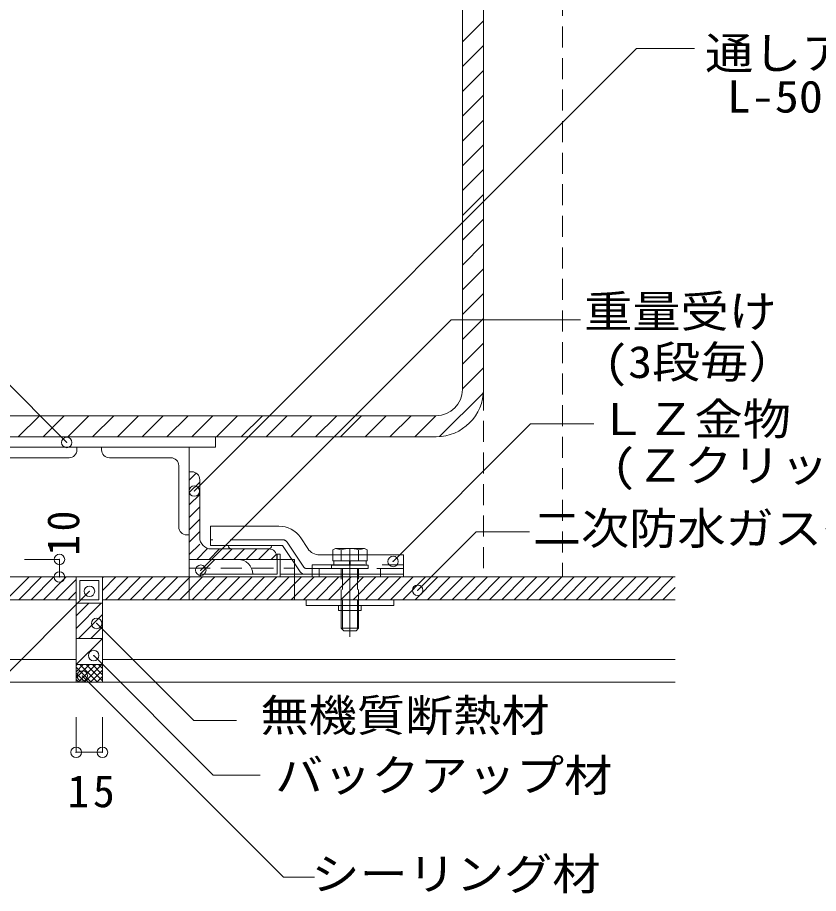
# Model space of a CAD drawing. Units: millimetres on the paper, enlarged 4 times, with parts at other scales. Extents: x -762 to 778, y -519 to 521.
# Drawn here: x -227.8 to -44.9, y 82.5 to 282.4 of the extents above; entities that cross this region are included whole.
import ezdxf
from ezdxf.enums import TextEntityAlignment as Align

# ---------------------------------------------------------------- set-up
doc = ezdxf.new("R2010")
doc.units = ezdxf.units.MM
doc.header["$LTSCALE"] = 4
doc.header["$PDMODE"] = 32
doc.header["$PDSIZE"] = 2.4
for name, pattern in [('CHAIN1', [8, 5, -1, 1, -1]), ('DASHED1', [1.8, 1.2, -0.6]), ('DASHED2', [3, 2, -1]), ('DASHED3', [4, 3, -1])]:
    doc.linetypes.add(name, pattern=pattern)
for name, color, linetype, lineweight in [('0-0_メース', 2, 'Continuous', 18), ('0-1_躯体', 7, 'Continuous', 18), ('0-2_金物', 2, 'Continuous', 18), ('0-3_鋼材', 3, 'Continuous', 18), ('0-4_その他資材', 7, 'Continuous', 18), ('0-9_部材名・寸法', 7, 'Continuous', 18)]:
    doc.layers.add(name, color=color, linetype=linetype, lineweight=lineweight)
doc.styles.add('ＭＳ ゴシック', font='')
doc.styles.get('ＭＳ ゴシック').set_extended_font_data('MS Gothic')

msp = doc.modelspace()

# ---------------------------------------------------------------- linework, layer by layer
at = {"layer": '0-0_メース'}
for p, q in [((-349.151, 154.757), (-214.406, 154.757)), ((-214.406, 130.757), (-214.406, 154.757)), ((-208.405, 154.757), (-77.615, 154.757)), ((-208.405, 130.757), (-208.405, 154.757)), ((-349.151, 149.557), (-214.406, 149.557)), ((-208.405, 149.557), (-77.615, 149.557)), ((-349.151, 135.957), (-214.406, 135.957)), ((-208.405, 135.957), (-77.615, 135.957)), ((-349.151, 130.757), (-214.406, 130.757)), ((-208.405, 130.757), (-77.615, 130.757))]:
    msp.add_line(p, q, dxfattribs=at)
at = {"layer": '0-1_躯体', "color": 3}
for p, q in [((-126.205, 197.557), (-126.205, 355.957)), ((-121.405, 355.957), (-121.405, 197.557)), ((-290.605, 191.557), (-132.205, 191.557)), ((-132.205, 186.757), (-290.605, 186.757))]:
    msp.add_line(p, q, dxfattribs=at)
at = {"layer": '0-1_躯体'}
for p, q in [((-126.205, 276.85), (-121.405, 281.65)), ((-126.205, 271.193), (-121.405, 275.993)), ((-126.205, 265.536), (-121.405, 270.336)), ((-126.205, 259.879), (-121.405, 264.679)), ((-126.205, 254.222), (-121.405, 259.022)), ((-126.205, 248.565), (-121.405, 253.365)), ((-126.205, 242.908), (-121.405, 247.708)), ((-126.205, 237.252), (-121.405, 242.052)), ((-126.205, 231.595), (-121.405, 236.395)), ((-126.205, 225.938), (-121.405, 230.738)), ((-126.205, 220.281), (-121.405, 225.081)), ((-126.205, 214.624), (-121.405, 219.424)), ((-126.205, 208.967), (-121.405, 213.767)), ((-126.205, 203.31), (-121.405, 208.11)), ((-126.205, 197.654), (-121.405, 202.454)), ((-131.416, 186.786), (-121.434, 196.768)), ((-227.612, 186.757), (-222.812, 191.557)), ((-221.955, 186.757), (-217.155, 191.557)), ((-216.298, 186.757), (-211.498, 191.557)), ((-210.641, 186.757), (-205.841, 191.557)), ((-204.984, 186.757), (-200.184, 191.557)), ((-199.327, 186.757), (-194.527, 191.557)), ((-193.67, 186.757), (-188.87, 191.557)), ((-188.014, 186.757), (-183.214, 191.557)), ((-182.357, 186.757), (-177.557, 191.557)), ((-176.7, 186.757), (-171.9, 191.557)), ((-171.043, 186.757), (-166.243, 191.557)), ((-165.386, 186.757), (-160.586, 191.557)), ((-159.729, 186.757), (-154.929, 191.557)), ((-154.072, 186.757), (-149.272, 191.557)), ((-148.416, 186.757), (-143.616, 191.557)), ((-142.759, 186.757), (-137.959, 191.557)), ((-137.102, 186.757), (-132.302, 191.557))]:
    msp.add_line(p, q, dxfattribs=at)
at = {"layer": '0-1_躯体', "color": 3}
for radius in [10.8, 6]:
    msp.add_arc((-132.205, 197.557), radius, 270, 0, dxfattribs=at)
at = {"layer": '0-2_金物'}
for p, q in [((-168.137, 166.357), (-183.708, 166.357)), ((-183.708, 166.357), (-183.708, 161.957)), ((-183.708, 161.957), (-167.281, 161.957)), ((-163.264, 155.931), (-167.281, 161.957)), ((-163.145, 163.685), (-161.503, 161.222)), ((-170.508, 161.157), (-178.908, 161.157)), ((-168.508, 159.957), (-168.508, 155.397)), ((-168.508, 159.957), (-167.868, 159.957)), ((-167.868, 159.957), (-167.868, 154.757)), ((-155.833, 160.916), (-155.833, 159.797)), ((-148.608, 161.277), (-155.207, 161.277)), ((-153.871, 160.947), (-153.871, 159.797)), ((-149.945, 160.947), (-148.608, 161.277)), ((-149.945, 160.947), (-149.945, 159.797)), ((-148.608, 161.277), (-147.982, 160.916)), ((-147.982, 160.916), (-147.982, 159.797)), ((-186.108, 155.397), (-182.748, 158.757)), ((-177.468, 158.757), (-182.748, 158.757)), ((-158.84, 159.797), (-139.708, 159.797)), ((-139.708, 159.797), (-139.708, 155.397)), ((-139.708, 157.557), (-139.708, 154.757)), ((-186.108, 155.397), (-168.508, 155.397)), ((-186.108, 155.397), (-186.108, 154.757)), ((-186.108, 154.757), (-139.708, 154.757)), ((-167.868, 155.397), (-160.508, 155.397)), ((-162.266, 155.397), (-139.708, 155.397)), ((-161.908, 149.557), (-161.908, 148.277)), ((-161.908, 149.557), (-141.908, 149.557)), ((-161.908, 148.277), (-141.908, 148.277)), ((-149.308, 148.277), (-149.308, 147.077)), ((-141.908, 149.557), (-141.908, 148.277)), ((-153.907, 143.08), (-153.907, 147.077)), ((-153.627, 147.077), (-153.627, 142.799)), ((-150.188, 147.077), (-150.188, 142.799)), ((-149.908, 143.08), (-149.908, 147.077)), ((-149.908, 143.08), (-153.907, 143.08)), ((-150.508, 142.479), (-149.908, 143.08))]:
    msp.add_line(p, q, dxfattribs=at)
at = {"layer": '0-2_金物', "linetype": 'DASHED3'}
for p, q in [((-167.238, 163.237), (-183.708, 163.237)), ((-166.24, 162.703), (-162.461, 157.033)), ((-155.833, 159.797), (-155.833, 158.477)), ((-147.982, 158.477), (-155.833, 158.477)), ((-148.228, 158.477), (-155.587, 158.477)), ((-155.587, 158.477), (-155.587, 157.477)), ((-153.871, 159.797), (-153.871, 158.477)), ((-151.988, 158.477), (-151.988, 157.477)), ((-151.828, 158.477), (-151.828, 157.477)), ((-149.945, 159.797), (-149.945, 158.477)), ((-148.228, 158.477), (-148.228, 157.477)), ((-147.982, 159.797), (-147.982, 158.477)), ((-161.795, 156.677), (-139.708, 156.677)), ((-160.508, 157.557), (-139.708, 157.557)), ((-160.508, 157.557), (-160.508, 154.757)), ((-158.908, 156.677), (-158.908, 155.397)), ((-147.708, 157.477), (-156.107, 157.477)), ((-156.107, 157.477), (-156.107, 156.677)), ((-147.708, 156.677), (-156.107, 156.677)), ((-147.708, 157.477), (-147.708, 156.677)), ((-144.908, 156.677), (-144.908, 155.397)), ((-158.908, 155.397), (-158.908, 154.757)), ((-144.908, 155.397), (-144.908, 154.757))]:
    msp.add_line(p, q, dxfattribs=at)
at = {"layer": '0-2_金物', "linetype": 'CHAIN1'}
msp.add_line((-151.908, 141.081), (-151.908, 163.18), dxfattribs=at)
at = {"layer": '0-2_金物', "linetype": 'DASHED1'}
for p, q in [((-153.907, 147.077), (-153.907, 156.677)), ((-153.627, 156.677), (-153.627, 147.077)), ((-150.188, 156.677), (-150.188, 147.077)), ((-149.908, 147.077), (-149.908, 156.677))]:
    msp.add_line(p, q, dxfattribs=at)
at = {"layer": '0-2_金物'}
for points in [[(-153.87, 160.947), (-155.207, 161.277), (-155.834, 160.916)], [(-154.508, 148.277), (-154.508, 147.077), (-149.308, 147.077)], [(-150.508, 142.479), (-153.307, 142.479), (-153.907, 143.08)]]:
    msp.add_lwpolyline(points, dxfattribs=at)
at = {"layer": '0-2_金物', "linetype": 'DASHED3'}
msp.add_lwpolyline([(-160.508, 155.397), (-158.908, 155.397), (-139.708, 155.397)], dxfattribs=at)
at = {"layer": '0-2_金物'}
for centre, radius, start, end in [((-168.137, 160.357), 6, 33.69005, 89.99998), ((-178.908, 161.957), 0.8, 180, 270), ((-170.508, 161.957), 0.8, 270, 0), ((-158.84, 162.997), 3.2, 213.69005, 269.99998), ((-151.908, 155.278), 5.999, 70.90353, 109.09712), ((-177.468, 155.397), 3.36, 0, 90), ((-162.266, 156.597), 1.2, 213.69005, 269.99998)]:
    msp.add_arc(centre, radius, start, end, dxfattribs=at)
at = {"layer": '0-2_金物', "linetype": 'DASHED3'}
for centre, radius, start, end in [((-167.238, 162.037), 1.2, 33.69005, 89.99998), ((-161.795, 157.477), 0.8, 213.69005, 269.99998)]:
    msp.add_arc(centre, radius, start, end, dxfattribs=at)
at = {"layer": '0-3_鋼材'}
for p, q in [((-240.223, 186.757), (-182.588, 186.757)), ((-214.223, 183.757), (-214.223, 184.357)), ((-208.588, 183.757), (-208.588, 184.357)), ((-188.588, 164.357), (-188.588, 184.357)), ((-230.023, 181.957), (-216.023, 181.957)), ((-192.788, 181.957), (-206.788, 181.957)), ((-190.988, 180.157), (-190.988, 166.157)), ((-188.588, 178.757), (-188.588, 158.757)), ((-187.988, 178.757), (-188.588, 178.757)), ((-186.188, 163.757), (-186.188, 176.957)), ((-189.188, 164.357), (-188.588, 164.357)), ((-183.588, 161.157), (-170.388, 161.157)), ((-168.588, 159.357), (-168.588, 158.757))]:
    msp.add_line(p, q, dxfattribs=at)
at = {"layer": '0-3_鋼材', "color": 7}
for p, q in [((-188.588, 176.85), (-186.986, 178.452)), ((-188.588, 174.022), (-186.188, 176.422)), ((-188.588, 171.193), (-186.188, 173.593)), ((-188.588, 168.365), (-186.188, 170.765)), ((-188.588, 165.536), (-186.188, 167.936)), ((-188.588, 162.708), (-186.188, 165.108)), ((-188.588, 159.88), (-186.188, 162.28)), ((-186.882, 158.757), (-184.482, 161.157)), ((-184.054, 158.757), (-181.654, 161.157)), ((-181.225, 158.757), (-178.825, 161.157)), ((-178.397, 158.757), (-175.997, 161.157)), ((-175.569, 158.757), (-173.169, 161.157)), ((-172.74, 158.757), (-170.341, 161.156)), ((-169.912, 158.757), (-168.697, 159.972))]:
    msp.add_line(p, q, dxfattribs=at)
at = {"layer": '0-3_鋼材', "color": 2}
for p, q in [((-188.588, 158.757), (-188.588, 154.757)), ((-188.588, 158.757), (-164.588, 158.757)), ((-164.588, 158.757), (-164.588, 154.757)), ((-164.588, 158.559), (-164.588, 154.757))]:
    msp.add_line(p, q, dxfattribs=at)
at = {"layer": '0-3_鋼材', "color": 2, "linetype": 'DASHED1'}
msp.add_line((-188.588, 156.757), (-164.588, 156.757), dxfattribs=at)
at = {"layer": '0-3_鋼材', "color": 2, "linetype": 'DASHED2'}
for p, q in [((-188.588, 154.757), (-188.588, 149.557)), ((-164.588, 154.757), (-164.588, 149.557)), ((-188.588, 149.557), (-164.588, 149.557))]:
    msp.add_line(p, q, dxfattribs=at)
at = {"layer": '0-3_鋼材'}
msp.add_lwpolyline([(-240.223, 184.357), (-182.588, 184.357), (-182.588, 186.757)], dxfattribs=at)
for centre, radius, start, end in [((-216.023, 183.757), 1.8, 270, 0), ((-206.788, 183.757), 1.8, 180, 270), ((-192.788, 180.157), 1.8, 0, 90), ((-187.988, 176.957), 1.8, 0, 90), ((-189.188, 166.157), 1.8, 180, 270), ((-183.588, 163.757), 2.6, 180, 270), ((-170.388, 159.357), 1.8, 0, 90)]:
    msp.add_arc(centre, radius, start, end, dxfattribs=at)
at = {"layer": '0-4_その他資材', "linetype": 'DASHED1'}
for p, q in [((-103.405, 373.957), (-103.405, 154.757)), ((-121.405, 197.557), (-121.405, 154.757))]:
    msp.add_line(p, q, dxfattribs=at)
at = {"layer": '0-4_その他資材'}
for p, q in [((-349.151, 154.757), (-214.406, 154.757)), ((-225.157, 154.757), (-230.358, 149.557)), ((-222.329, 154.757), (-227.529, 149.557)), ((-219.501, 154.757), (-224.701, 149.557)), ((-216.672, 154.757), (-221.872, 149.557)), ((-214.405, 154.195), (-219.044, 149.557)), ((-214.406, 154.757), (-214.406, 140.757)), ((-214.406, 154.757), (-208.405, 154.757)), ((-214.405, 154.757), (-214.405, 149.557)), ((-214.405, 154.757), (-214.405, 148.757)), ((-208.405, 154.757), (-214.405, 154.757)), ((-213.843, 154.757), (-213.844, 154.757)), ((-213.605, 153.957), (-209.205, 153.957)), ((-213.605, 153.957), (-213.605, 149.557)), ((-211.015, 154.757), (-211.015, 154.757)), ((-208.405, 154.757), (-208.405, 149.557)), ((-77.615, 154.757), (-208.405, 154.757)), ((-205.358, 154.757), (-208.405, 151.71)), ((-208.186, 154.757), (-208.405, 154.538)), ((-208.405, 148.757), (-208.405, 154.757)), ((-208.405, 140.757), (-208.405, 154.689)), ((-202.53, 154.757), (-207.73, 149.557)), ((-199.701, 154.757), (-204.902, 149.557)), ((-196.873, 154.757), (-202.073, 149.557)), ((-194.044, 154.757), (-199.245, 149.557)), ((-191.216, 154.757), (-196.416, 149.557)), ((-188.388, 154.757), (-193.588, 149.557)), ((-185.559, 154.757), (-190.76, 149.557)), ((-182.731, 154.757), (-187.931, 149.557)), ((-179.902, 154.757), (-185.103, 149.557)), ((-177.074, 154.757), (-182.274, 149.557)), ((-174.245, 154.757), (-179.446, 149.557)), ((-171.418, 154.757), (-176.617, 149.557)), ((-171.417, 154.757), (-176.617, 149.557)), ((-168.589, 154.757), (-173.789, 149.557)), ((-165.76, 154.757), (-170.961, 149.557)), ((-162.932, 154.757), (-168.132, 149.557)), ((-160.103, 154.757), (-165.304, 149.557)), ((-157.275, 154.757), (-162.475, 149.557)), ((-154.447, 154.757), (-159.647, 149.557)), ((-151.619, 154.757), (-156.818, 149.557)), ((-148.79, 154.757), (-153.99, 149.557)), ((-145.961, 154.757), (-151.162, 149.557)), ((-143.133, 154.757), (-148.333, 149.557)), ((-140.304, 154.757), (-145.505, 149.557)), ((-137.476, 154.757), (-142.676, 149.557)), ((-134.647, 154.757), (-139.848, 149.557)), ((-131.819, 154.757), (-137.019, 149.557)), ((-128.991, 154.757), (-134.191, 149.557)), ((-126.162, 154.757), (-131.363, 149.557)), ((-123.334, 154.757), (-128.534, 149.557)), ((-120.505, 154.757), (-125.706, 149.557)), ((-117.677, 154.757), (-122.877, 149.557)), ((-114.848, 154.757), (-120.049, 149.557)), ((-112.02, 154.757), (-117.221, 149.557)), ((-109.192, 154.757), (-114.392, 149.557)), ((-106.363, 154.757), (-111.564, 149.557)), ((-103.535, 154.757), (-108.735, 149.557)), ((-100.706, 154.757), (-105.907, 149.557)), ((-97.878, 154.757), (-103.078, 149.557)), ((-95.05, 154.757), (-100.25, 149.557)), ((-92.221, 154.757), (-97.422, 149.557)), ((-89.393, 154.757), (-94.593, 149.557)), ((-86.564, 154.757), (-91.765, 149.557)), ((-83.736, 154.757), (-88.936, 149.557)), ((-80.907, 154.757), (-86.108, 149.557)), ((-78.079, 154.757), (-83.279, 149.557)), ((-77.618, 152.389), (-80.451, 149.557)), ((-214.405, 151.367), (-216.215, 149.557)), ((-214.406, 151.517), (-214.405, 151.517)), ((-214.406, 149.557), (-349.151, 149.557)), ((-214.406, 143.032), (-208.68, 148.757)), ((-214.406, 145.86), (-211.509, 148.757)), ((-214.405, 148.757), (-208.405, 148.757)), ((-213.387, 149.557), (-213.387, 149.557)), ((-208.405, 149.557), (-77.615, 149.557)), ((-213.851, 140.757), (-208.405, 146.203)), ((-211.023, 140.757), (-208.405, 143.375)), ((-214.406, 140.757), (-214.406, 134.757)), ((-208.405, 140.757), (-208.405, 134.757)), ((-214.406, 134.757), (-214.406, 130.757)), ((-214.406, 134.757), (-208.405, 134.757)), ((-208.405, 134.757), (-208.405, 130.757)), ((-214.406, 130.757), (-208.405, 130.757))]:
    msp.add_line(p, q, dxfattribs=at)
at = {"layer": '0-4_その他資材', "color": 4, "lineweight": 9}
for p, q in [((-214.406, 134.546), (-214.195, 134.757)), ((-214.406, 133.132), (-212.78, 134.757)), ((-214.406, 131.718), (-211.367, 134.757)), ((-214.406, 134.214), (-210.949, 130.757)), ((-213.952, 130.757), (-209.952, 134.757)), ((-213.535, 134.757), (-209.535, 130.757)), ((-212.538, 130.757), (-208.538, 134.757)), ((-212.12, 134.757), (-208.405, 131.042)), ((-210.706, 134.757), (-208.405, 132.456)), ((-209.292, 134.757), (-208.405, 133.87)), ((-214.406, 132.799), (-212.363, 130.757)), ((-211.124, 130.757), (-208.405, 133.475)), ((-209.71, 130.757), (-208.405, 132.061)), ((-214.406, 131.385), (-213.777, 130.757))]:
    msp.add_line(p, q, dxfattribs=at)
at = {"layer": '0-4_その他資材'}
for points in [[(-213.605, 149.557), (-209.205, 149.557), (-209.205, 153.957)], [(-214.406, 140.757), (-208.405, 140.757), (-214.406, 134.757)]]:
    msp.add_lwpolyline(points, dxfattribs=at)
at = {"layer": '0-9_部材名・寸法'}
for p, q in [((-187.437, 174.358), (-86.437, 275.357)), ((-73.214, 275.357), (-86.437, 275.357)), ((-216.559, 185.456), (-285.773, 254.67)), ((-185.959, 156.295), (-128.809, 213.445)), ((-99.24, 213.445), (-128.809, 213.445)), ((-142.054, 158.292), (-110.652, 189.695)), ((-110.652, 189.695), (-96.195, 189.695)), ((-136.436, 151.722), (-123.073, 165.087)), ((-123.073, 165.087), (-110.924, 165.087)), ((-226.223, 158.757), (-218.222, 158.757)), ((-218.222, 158.757), (-218.222, 154.757)), ((-211.374, 151.493), (-249.352, 113.515)), ((-209.717, 144.151), (-187.554, 121.989)), ((-210.403, 136.829), (-183.099, 109.525)), ((-213.006, 132.177), (-167.093, 86.263)), ((-208.405, 122.757), (-208.405, 114.757)), ((-187.554, 121.989), (-177.783, 121.989)), ((-183.099, 109.525), (-172.403, 109.525)), ((-167.093, 86.263), (-160, 86.263))]:
    msp.add_line(p, q, dxfattribs=at)
msp.add_lwpolyline([(-214.406, 122.757), (-214.406, 114.757), (-208.405, 114.757)], dxfattribs=at)
for p in [(-216.559, 185.456), (-187.437, 174.358), (-218.222, 158.757), (-142.054, 158.292), (-218.222, 154.757), (-185.959, 156.295), (-211.374, 151.493), (-136.436, 151.722), (-209.717, 144.151), (-210.403, 136.829), (-213.006, 132.177), (-214.406, 114.757), (-208.405, 114.757)]:
    msp.add_point(p, dxfattribs=at)

# ---------------------------------------------------------------- texts
at = {"layer": '0-9_部材名・寸法', "style": 'ＭＳ ゴシック', "width": 1.1}
for s, p in [('通しアングル', (-70.813, 268.405)), ('L-50×50×6', (-65.869, 258.517)), ('重量受け', (-98.416, 209.49)), ('(3段毎）', (-93.884, 197.954)), ('ＬＺ金物', (-95.213, 184.921)), ('(Ｚクリップ)', (-92.071, 174.316)), ('二次防水ガスケット', (-110.138, 159.981)), ('無機質断熱材', (-172.338, 117.321)), ('バックアップ材', (-168.996, 103.63)), ('シーリング材', (-160.693, 81.134))]:
    msp.add_text(s, height=7.331, dxfattribs=at).set_placement(p, align=Align.BOTTOM_LEFT)
at = {"layer": '0-9_部材名・寸法', "insert": (-213.592, 159.612), "char_height": 7.331, "attachment_point": 7, "rotation": 90, "style": 'ＭＳ ゴシック'}
msp.add_mtext('\\T1.17;\\W0.95;10', dxfattribs=at)
at = {"layer": '0-9_部材名・寸法', "insert": (-216.411, 102.106), "char_height": 7.331, "attachment_point": 7, "style": 'ＭＳ ゴシック'}
msp.add_mtext('\\T1.17;15', dxfattribs=at)

doc.saveas('drawing.dxf')
